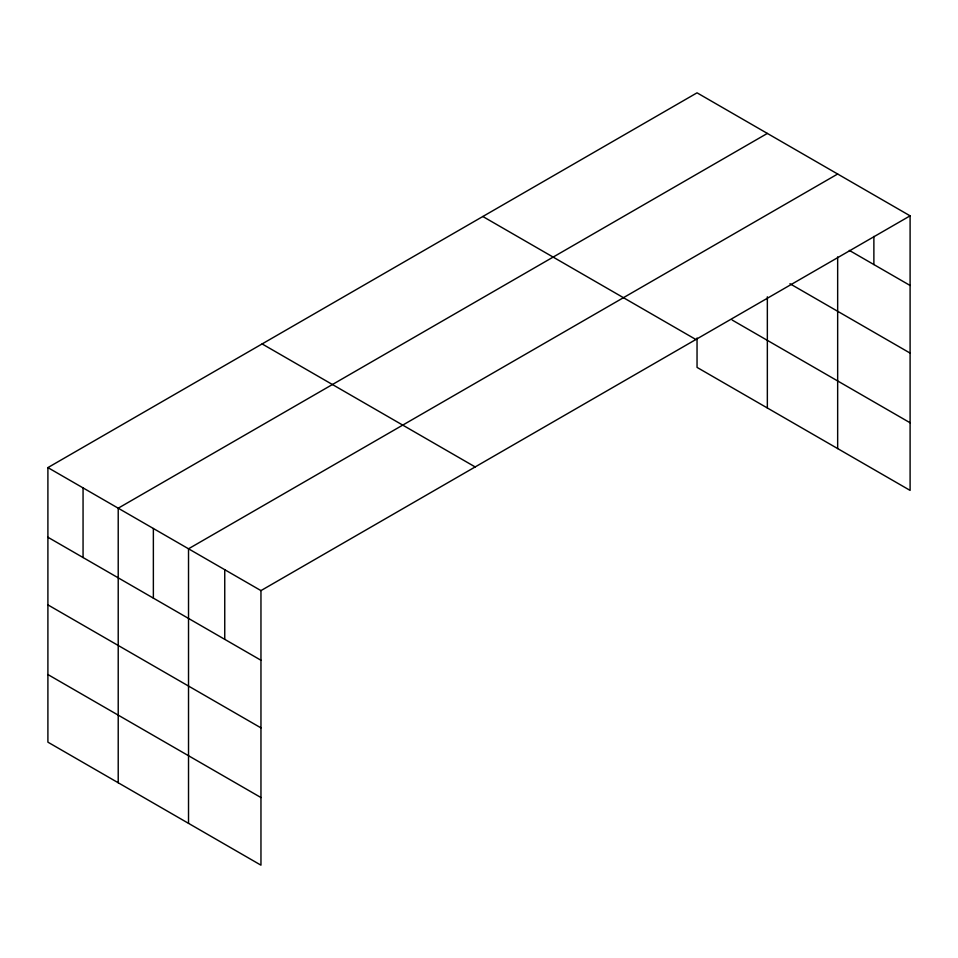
<?xml version="1.0" encoding="UTF-8"?>
<svg xmlns="http://www.w3.org/2000/svg" width="958" height="958" viewBox="0 0 958 958"><rect width="100%" height="100%" fill="white"/><g stroke="black" fill="none" stroke-linecap="round" stroke-linejoin="round"><path stroke-width="1.44" d="M910.1 215.837L260.959 590.607L260.959 865.17L47.9 742.163L47.9 467.6L697.041 92.83L910.1 215.837L910.1 490.4L697.041 367.393L697.041 337.982M837.663 256.888L837.663 448.572M767.346 133.425L118.217 508.195L118.217 782.758M837.663 174.009L188.522 548.79L188.522 823.353M849.303 250.373L910.1 285.472M789.943 283.736L910.1 353.095M732.187 320.056L910.1 422.777M482.82 216.496L695.891 339.515M262.109 343.922L475.18 466.941M47.9 467.6L260.959 590.607M47.9 537.234L260.959 660.254M47.9 604.869L260.959 727.876M47.9 674.54L260.959 797.547M873.876 236.41L873.876 264.564M767.346 296.812L767.346 407.976M224.747 569.699L224.747 639.333M153.364 528.493L153.364 598.127M83.059 487.897L83.059 557.532"/></g></svg>
